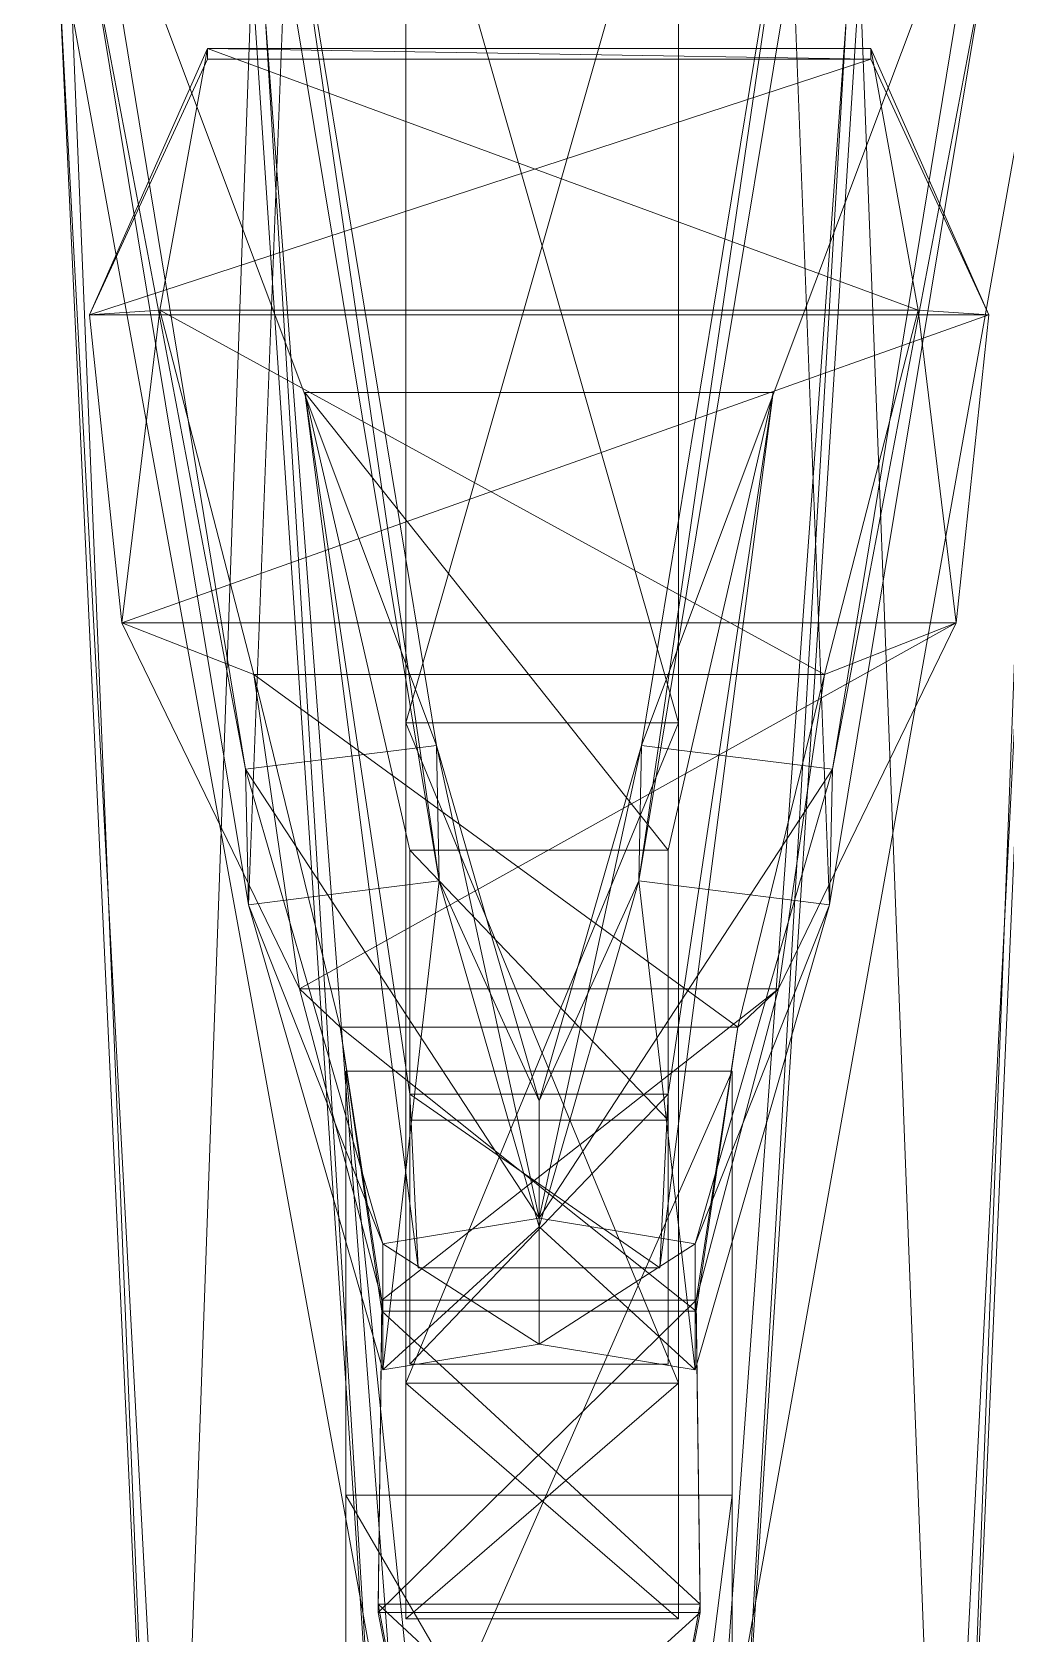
# Model space of a CAD drawing. Header units: millimetres. Extents: x -12003 to 1147, y -4377 to 8802.
# Drawn here: x -7077.3 to -6925.9, y 2793.7 to 3042.7 of the extents above; entities that cross this region are included whole.
import ezdxf

# ---------------------------------------------------------------- set-up
doc = ezdxf.new("R2010")
doc.units = ezdxf.units.MM
doc.layers.add('A-FLOR', color=192, linetype='Continuous', lineweight=18)
doc.layers.add('L-PLNT', color=71, linetype='Continuous', lineweight=9)

# ---------------------------------------------------------------- blocks, each defined once
blk = doc.blocks.new('Enscape AssetDefinition - Bicycle 002 - Enscape AssetDefinition - Bicycle 002-692012-_3D_')
at = {"layer": 'L-PLNT'}
mesh = blk.add_polyface(dxfattribs=at)
corners = [(-38.26, 524.87, 360.53), (-38.26, 155.06, 360.53), (-38.26, 191.68, 520.99)]
mesh.append_faces([[corners[k] for k in face] for face in [(1, 2, 0)]])
mesh = blk.add_polyface(dxfattribs=at)
corners = [(-38.26, 524.87, 360.53), (-38.26, 191.68, 520.99), (-38.26, 294.3, 649.66)]
mesh.append_faces([[corners[k] for k in face] for face in [(1, 2, 0)]])
mesh = blk.add_polyface(dxfattribs=at)
corners = [(-38.26, 524.87, 360.53), (-38.26, 191.68, 200.08), (-38.26, 155.06, 360.53)]
mesh.append_faces([[corners[k] for k in face] for face in [(2, 0, 1)]])
mesh = blk.add_polyface(dxfattribs=at)
corners = [(-38.26, 524.87, 360.53), (-38.26, 294.3, 71.41), (-38.26, 191.68, 200.08)]
mesh.append_faces([[corners[k] for k in face] for face in [(2, 0, 1)]])
mesh = blk.add_polyface(dxfattribs=at)
corners = [(-38.26, 524.87, 360.53), (-38.26, 442.58), (-38.26, 294.3, 71.41)]
mesh.append_faces([[corners[k] for k in face] for face in [(0, 1, 2)]])
mesh = blk.add_polyface(dxfattribs=at)
corners = [(-38.26, 524.87, 360.53), (-38.26, 294.3, 649.66), (-38.26, 442.58, 721.07)]
mesh.append_faces([[corners[k] for k in face] for face in [(0, 1, 2)]])
mesh = blk.add_polyface(dxfattribs=at)
corners = [(4.11, 524.87, 360.53), (4.11, 191.68, 520.99), (4.11, 155.06, 360.53)]
mesh.append_faces([[corners[k] for k in face] for face in [(2, 0, 1)]])
mesh = blk.add_polyface(dxfattribs=at)
corners = [(4.11, 524.87, 360.53), (4.11, 155.06, 360.53), (4.11, 191.68, 200.08)]
mesh.append_faces([[corners[k] for k in face] for face in [(1, 2, 0)]])
mesh = blk.add_polyface(dxfattribs=at)
corners = [(4.11, 524.87, 360.53), (4.11, 191.68, 200.08), (4.11, 294.3, 71.41)]
mesh.append_faces([[corners[k] for k in face] for face in [(1, 2, 0)]])
mesh = blk.add_polyface(dxfattribs=at)
corners = [(4.11, 524.87, 360.53), (4.11, 294.3, 71.41), (4.11, 442.58)]
mesh.append_faces([[corners[k] for k in face] for face in [(0, 1, 2)]])
mesh = blk.add_polyface(dxfattribs=at)
corners = [(4.11, 524.87, 360.53), (4.11, 442.58, 721.07), (4.11, 294.3, 649.66)]
mesh.append_faces([[corners[k] for k in face] for face in [(0, 1, 2)]])
mesh = blk.add_polyface(dxfattribs=at)
corners = [(4.11, 524.87, 360.53), (4.11, 294.3, 649.66), (4.11, 191.68, 520.99)]
mesh.append_faces([[corners[k] for k in face] for face in [(2, 0, 1)]])
mesh = blk.add_polyface(dxfattribs=at)
corners = [(-38.26, 294.3, 71.41), (4.11, 442.58), (4.11, 294.3, 71.41)]
mesh.append_faces([[corners[k] for k in face] for face in [(0, 1, 2)]])
mesh = blk.add_polyface(dxfattribs=at)
corners = [(-38.26, 442.58), (4.11, 442.58), (-38.26, 294.3, 71.41)]
mesh.append_faces([[corners[k] for k in face] for face in [(2, 0, 1)]])
mesh = blk.add_polyface(dxfattribs=at)
corners = [(-38.26, 442.58, 721.07), (4.11, 294.3, 649.66), (4.11, 442.58, 721.07)]
mesh.append_faces([[corners[k] for k in face] for face in [(0, 1, 2)]])
mesh = blk.add_polyface(dxfattribs=at)
corners = [(-38.26, 294.3, 649.66), (4.11, 294.3, 649.66), (-38.26, 442.58, 721.07)]
mesh.append_faces([[corners[k] for k in face] for face in [(0, 1, 2)]])
mesh = blk.add_polyface(dxfattribs=at)
corners = [(-87.35, 434.45, 491.79), (-33.49, 290.82, 654.48), (-57.26, 435.32, 491.58)]
mesh.append_faces([[corners[k] for k in face] for face in [(0, 1, 2)]])
mesh = blk.add_polyface(dxfattribs=at)
corners = [(-87.07, 413.38, 470.34), (-63.13, 287.13, 657.66), (-87.35, 434.45, 491.79)]
mesh.append_faces([[corners[k] for k in face] for face in [(2, 0, 1)]])
mesh = blk.add_polyface(dxfattribs=at)
corners = [(-33.49, 290.82, 654.48), (-87.35, 434.45, 491.79), (-63.13, 287.13, 657.66)]
mesh.append_faces([[corners[k] for k in face] for face in [(1, 2, 0)]])
mesh = blk.add_polyface(dxfattribs=at)
corners = [(-57.26, 435.32, 491.58), (-33.07, 269.75, 633.03), (-56.97, 414.25, 470.13)]
mesh.append_faces([[corners[k] for k in face] for face in [(0, 1, 2)]])
mesh = blk.add_polyface(dxfattribs=at)
corners = [(-33.07, 269.75, 633.03), (-57.26, 435.32, 491.58), (-33.49, 290.82, 654.48)]
mesh.append_faces([[corners[k] for k in face] for face in [(1, 2, 0)]])
mesh = blk.add_polyface(dxfattribs=at)
corners = [(22.16, 435.32, 491.58), (-2.03, 269.75, 633.03), (-1.6, 290.82, 654.48)]
mesh.append_faces([[corners[k] for k in face] for face in [(1, 2, 0)]])
mesh = blk.add_polyface(dxfattribs=at)
corners = [(-2.03, 269.75, 633.03), (22.16, 435.32, 491.58), (21.88, 414.25, 470.13)]
mesh.append_faces([[corners[k] for k in face] for face in [(0, 1, 2)]])
mesh = blk.add_polyface(dxfattribs=at)
corners = [(-1.6, 290.82, 654.48), (52.26, 434.45, 491.79), (22.16, 435.32, 491.58)]
mesh.append_faces([[corners[k] for k in face] for face in [(0, 1, 2)]])
mesh = blk.add_polyface(dxfattribs=at)
corners = [(52.26, 434.45, 491.79), (-1.6, 290.82, 654.48), (28.04, 287.13, 657.66)]
mesh.append_faces([[corners[k] for k in face] for face in [(1, 2, 0)]])
mesh = blk.add_polyface(dxfattribs=at)
corners = [(28.04, 287.13, 657.66), (51.97, 413.38, 470.34), (52.26, 434.45, 491.79)]
mesh.append_faces([[corners[k] for k in face] for face in [(0, 1, 2)]])
mesh = blk.add_polyface(dxfattribs=at)
corners = [(-56.97, 414.25, 470.13), (-62.71, 266.06, 636.21), (-87.07, 413.38, 470.34)]
mesh.append_faces([[corners[k] for k in face] for face in [(2, 0, 1)]])
mesh = blk.add_polyface(dxfattribs=at)
corners = [(-63.13, 287.13, 657.66), (-87.07, 413.38, 470.34), (-62.71, 266.06, 636.21)]
mesh.append_faces([[corners[k] for k in face] for face in [(1, 2, 0)]])
mesh = blk.add_polyface(dxfattribs=at)
corners = [(-62.71, 266.06, 636.21), (-56.97, 414.25, 470.13), (-33.07, 269.75, 633.03)]
mesh.append_faces([[corners[k] for k in face] for face in [(0, 1, 2)]])
mesh = blk.add_polyface(dxfattribs=at)
corners = [(21.88, 414.25, 470.13), (27.61, 266.06, 636.21), (-2.03, 269.75, 633.03)]
mesh.append_faces([[corners[k] for k in face] for face in [(2, 0, 1)]])
mesh = blk.add_polyface(dxfattribs=at)
corners = [(27.61, 266.06, 636.21), (21.88, 414.25, 470.13), (51.97, 413.38, 470.34)]
mesh.append_faces([[corners[k] for k in face] for face in [(1, 2, 0)]])
mesh = blk.add_polyface(dxfattribs=at)
corners = [(51.97, 413.38, 470.34), (28.04, 287.13, 657.66), (27.61, 266.06, 636.21)]
mesh.append_faces([[corners[k] for k in face] for face in [(2, 0, 1)]])
mesh = blk.add_polyface(dxfattribs=at)
corners = [(-77.18, 89.39, 320.28), (-92.16, 411.29, 302.68), (-74.19, 74.52, 256.76)]
mesh.append_faces([[corners[k] for k in face] for face in [(1, 2, 0)]])
mesh = blk.add_polyface(dxfattribs=at)
corners = [(-62.19, 410.92, 300.7), (-74.19, 74.52, 256.76), (-92.16, 411.29, 302.68)]
mesh.append_faces([[corners[k] for k in face] for face in [(2, 0, 1)]])
mesh = blk.add_polyface(dxfattribs=at)
corners = [(-92.16, 411.29, 302.68), (-77.18, 89.39, 320.28), (-90.07, 404.63, 332.19)]
mesh.append_faces([[corners[k] for k in face] for face in [(0, 1, 2)]])
mesh = blk.add_polyface(dxfattribs=at)
corners = [(-74.19, 74.52, 256.76), (-62.19, 410.92, 300.7), (-41.65, 103.1, 250.19)]
mesh.append_faces([[corners[k] for k in face] for face in [(0, 1, 2)]])
mesh = blk.add_polyface(dxfattribs=at)
corners = [(-60.09, 404.26, 330.22), (-41.65, 103.1, 250.19), (-62.19, 410.92, 300.7)]
mesh.append_faces([[corners[k] for k in face] for face in [(2, 0, 1)]])
mesh = blk.add_polyface(dxfattribs=at)
corners = [(12.64, 103.1, 250.19), (30.21, 404.26, 330.22), (32.3, 410.92, 300.7)]
mesh.append_faces([[corners[k] for k in face] for face in [(0, 1, 2)]])
mesh = blk.add_polyface(dxfattribs=at)
corners = [(32.3, 410.92, 300.7), (45.18, 74.52, 256.76), (12.64, 103.1, 250.19)]
mesh.append_faces([[corners[k] for k in face] for face in [(2, 0, 1)]])
mesh = blk.add_polyface(dxfattribs=at)
corners = [(45.18, 74.52, 256.76), (32.3, 410.92, 300.7), (62.28, 411.29, 302.68)]
mesh.append_faces([[corners[k] for k in face] for face in [(1, 2, 0)]])
mesh = blk.add_polyface(dxfattribs=at)
corners = [(62.28, 411.29, 302.68), (48.17, 89.39, 320.28), (45.18, 74.52, 256.76)]
mesh.append_faces([[corners[k] for k in face] for face in [(2, 0, 1)]])
mesh = blk.add_polyface(dxfattribs=at)
corners = [(48.17, 89.39, 320.28), (62.28, 411.29, 302.68), (60.18, 404.63, 332.19)]
mesh.append_faces([[corners[k] for k in face] for face in [(0, 1, 2)]])
mesh = blk.add_polyface(dxfattribs=at)
corners = [(-38.94, 123.01, 322.15), (-90.07, 404.63, 332.19), (-77.18, 89.39, 320.28)]
mesh.append_faces([[corners[k] for k in face] for face in [(1, 2, 0)]])
mesh = blk.add_polyface(dxfattribs=at)
corners = [(-90.07, 404.63, 332.19), (-38.94, 123.01, 322.15), (-60.09, 404.26, 330.22)]
mesh.append_faces([[corners[k] for k in face] for face in [(0, 1, 2)]])
mesh = blk.add_polyface(dxfattribs=at)
corners = [(-41.65, 103.1, 250.19), (-60.09, 404.26, 330.22), (-38.94, 123.01, 322.15)]
mesh.append_faces([[corners[k] for k in face] for face in [(1, 2, 0)]])
mesh = blk.add_polyface(dxfattribs=at)
corners = [(9.93, 123.01, 322.15), (60.18, 404.63, 332.19), (30.21, 404.26, 330.22)]
mesh.append_faces([[corners[k] for k in face] for face in [(0, 1, 2)]])
mesh = blk.add_polyface(dxfattribs=at)
corners = [(60.18, 404.63, 332.19), (9.93, 123.01, 322.15), (48.17, 89.39, 320.28)]
mesh.append_faces([[corners[k] for k in face] for face in [(1, 2, 0)]])
mesh = blk.add_polyface(dxfattribs=at)
corners = [(30.21, 404.26, 330.22), (12.64, 103.1, 250.19), (9.93, 123.01, 322.15)]
mesh.append_faces([[corners[k] for k in face] for face in [(2, 0, 1)]])
mesh = blk.add_polyface(dxfattribs=at)
corners = [(-69.08, 397.46, 958.17), (-69.08, 399.13, 933.92), (-87.41, 357.74, 956.25)]
mesh.append_faces([[corners[k] for k in face] for face in [(2, 0, 1)]])
mesh = blk.add_polyface(dxfattribs=at)
corners = [(-87.41, 357.74, 956.25), (-69.08, 399.13, 933.92), (-76.46, 358.48, 915.33)]
mesh.append_faces([[corners[k] for k in face] for face in [(0, 1, 2)]])
mesh = blk.add_polyface(dxfattribs=at)
corners = [(-69.08, 399.13, 933.92), (41.37, 358.48, 915.33), (-76.46, 358.48, 915.33)]
mesh.append_faces([[corners[k] for k in face] for face in [(2, 0, 1)]])
mesh = blk.add_polyface(dxfattribs=at)
corners = [(-69.08, 399.13, 933.92), (33.99, 399.13, 933.92), (41.37, 358.48, 915.33)]
mesh.append_faces([[corners[k] for k in face] for face in [(0, 1, 2)]])
mesh = blk.add_polyface(dxfattribs=at)
corners = [(-69.08, 399.13, 933.92), (33.99, 397.46, 958.17), (33.99, 399.13, 933.92)]
mesh.append_faces([[corners[k] for k in face] for face in [(0, 1, 2)]])
mesh = blk.add_polyface(dxfattribs=at)
corners = [(-69.08, 397.46, 958.17), (33.99, 397.46, 958.17), (-69.08, 399.13, 933.92)]
mesh.append_faces([[corners[k] for k in face] for face in [(0, 1, 2)]])
mesh = blk.add_polyface(dxfattribs=at)
corners = [(41.37, 358.48, 915.33), (33.99, 399.13, 933.92), (52.32, 357.74, 956.25)]
mesh.append_faces([[corners[k] for k in face] for face in [(1, 2, 0)]])
mesh = blk.add_polyface(dxfattribs=at)
corners = [(52.32, 357.74, 956.25), (33.99, 399.13, 933.92), (33.99, 397.46, 958.17)]
mesh.append_faces([[corners[k] for k in face] for face in [(2, 0, 1)]])
mesh = blk.add_polyface(dxfattribs=at)
corners = [(-87.41, 357.74, 956.25), (52.32, 357.74, 956.25), (33.99, 397.46, 958.17)]
mesh.append_faces([[corners[k] for k in face] for face in [(0, 1, 2)]])
mesh = blk.add_polyface(dxfattribs=at)
corners = [(-87.41, 357.74, 956.25), (33.99, 397.46, 958.17), (-69.08, 397.46, 958.17)]
mesh.append_faces([[corners[k] for k in face] for face in [(0, 1, 2)]])
mesh = blk.add_polyface(dxfattribs=at)
corners = [(-87.41, 357.74, 956.25), (-76.46, 358.48, 915.33), (-82.39, 309.88, 952.01)]
mesh.append_faces([[corners[k] for k in face] for face in [(0, 1, 2)]])
mesh = blk.add_polyface(dxfattribs=at)
corners = [(-82.39, 309.88, 952.01), (52.32, 357.74, 956.25), (-87.41, 357.74, 956.25)]
mesh.append_faces([[corners[k] for k in face] for face in [(2, 0, 1)]])
mesh = blk.add_polyface(dxfattribs=at)
corners = [(-82.39, 309.88, 952.01), (-76.46, 358.48, 915.33), (-61.88, 301.86, 916.2)]
mesh.append_faces([[corners[k] for k in face] for face in [(0, 1, 2)]])
mesh = blk.add_polyface(dxfattribs=at)
corners = [(-82.39, 309.88, 952.01), (47.29, 309.88, 952.01), (52.32, 357.74, 956.25)]
mesh.append_faces([[corners[k] for k in face] for face in [(0, 1, 2)]])
mesh = blk.add_polyface(dxfattribs=at)
corners = [(-76.46, 358.48, 915.33), (41.37, 358.48, 915.33), (26.79, 301.86, 916.2)]
mesh.append_faces([[corners[k] for k in face] for face in [(0, 1, 2)]])
mesh = blk.add_polyface(dxfattribs=at)
corners = [(-76.46, 358.48, 915.33), (26.79, 301.86, 916.2), (-61.88, 301.86, 916.2)]
mesh.append_faces([[corners[k] for k in face] for face in [(0, 1, 2)]])
mesh = blk.add_polyface(dxfattribs=at)
corners = [(41.37, 358.48, 915.33), (47.29, 309.88, 952.01), (26.79, 301.86, 916.2)]
mesh.append_faces([[corners[k] for k in face] for face in [(2, 0, 1)]])
mesh = blk.add_polyface(dxfattribs=at)
corners = [(41.37, 358.48, 915.33), (52.32, 357.74, 956.25), (47.29, 309.88, 952.01)]
mesh.append_faces([[corners[k] for k in face] for face in [(0, 1, 2)]])
mesh = blk.add_polyface(dxfattribs=at)
corners = [(-53.91, 345.66, 930.63), (18.81, 345.66, 930.63), (2.51, 274.54, 859.22)]
mesh.append_faces([[corners[k] for k in face] for face in [(0, 1, 2)]])
mesh = blk.add_polyface(dxfattribs=at)
corners = [(-53.91, 345.66, 930.63), (2.51, 274.54, 859.22), (-37.61, 274.54, 859.22)]
mesh.append_faces([[corners[k] for k in face] for face in [(0, 1, 2)]])
mesh = blk.add_polyface(dxfattribs=at)
corners = [(-36.3, 209.62, 938.68), (-53.91, 345.66, 930.63), (-37.61, 236.62, 872.31)]
mesh.append_faces([[corners[k] for k in face] for face in [(1, 2, 0)]])
mesh = blk.add_polyface(dxfattribs=at)
corners = [(-37.61, 236.62, 872.31), (-53.91, 345.66, 930.63), (-37.61, 274.54, 859.22)]
mesh.append_faces([[corners[k] for k in face] for face in [(1, 2, 0)]])
mesh = blk.add_polyface(dxfattribs=at)
corners = [(2.51, 236.62, 872.31), (18.81, 345.66, 930.63), (1.2, 209.62, 938.68)]
mesh.append_faces([[corners[k] for k in face] for face in [(2, 0, 1)]])
mesh = blk.add_polyface(dxfattribs=at)
corners = [(2.51, 274.54, 859.22), (18.81, 345.66, 930.63), (2.51, 236.62, 872.31)]
mesh.append_faces([[corners[k] for k in face] for face in [(2, 0, 1)]])
mesh = blk.add_polyface(dxfattribs=at)
corners = [(-54.74, 252.97, 954.04), (47.29, 309.88, 952.01), (-82.39, 309.88, 952.01)]
mesh.append_faces([[corners[k] for k in face] for face in [(2, 0, 1)]])
mesh = blk.add_polyface(dxfattribs=at)
corners = [(-82.39, 309.88, 952.01), (-61.88, 301.86, 916.2), (-54.74, 252.97, 954.04)]
mesh.append_faces([[corners[k] for k in face] for face in [(0, 1, 2)]])
mesh = blk.add_polyface(dxfattribs=at)
corners = [(-54.74, 252.97, 954.04), (19.64, 252.97, 954.04), (47.29, 309.88, 952.01)]
mesh.append_faces([[corners[k] for k in face] for face in [(0, 1, 2)]])
mesh = blk.add_polyface(dxfattribs=at)
corners = [(26.79, 301.86, 916.2), (47.29, 309.88, 952.01), (19.64, 252.97, 954.04)]
mesh.append_faces([[corners[k] for k in face] for face in [(2, 0, 1)]])
mesh = blk.add_polyface(dxfattribs=at)
corners = [(-61.88, 301.86, 916.2), (26.79, 301.86, 916.2), (13.36, 247.05, 922.43)]
mesh.append_faces([[corners[k] for k in face] for face in [(0, 1, 2)]])
mesh = blk.add_polyface(dxfattribs=at)
corners = [(-54.74, 252.97, 954.04), (-61.88, 301.86, 916.2), (-48.46, 247.05, 922.43)]
mesh.append_faces([[corners[k] for k in face] for face in [(1, 2, 0)]])
mesh = blk.add_polyface(dxfattribs=at)
corners = [(-61.88, 301.86, 916.2), (13.36, 247.05, 922.43), (-48.46, 247.05, 922.43)]
mesh.append_faces([[corners[k] for k in face] for face in [(0, 1, 2)]])
mesh = blk.add_polyface(dxfattribs=at)
corners = [(26.79, 301.86, 916.2), (19.64, 252.97, 954.04), (13.36, 247.05, 922.43)]
mesh.append_faces([[corners[k] for k in face] for face in [(2, 0, 1)]])
mesh = blk.add_polyface(dxfattribs=at)
corners = [(-38.26, 191.68, 520.99), (4.11, 191.68, 520.99), (-38.26, 294.3, 649.66)]
mesh.append_faces([[corners[k] for k in face] for face in [(2, 0, 1)]])
mesh = blk.add_polyface(dxfattribs=at)
corners = [(-38.26, 191.68, 200.08), (4.11, 294.3, 71.41), (4.11, 191.68, 200.08)]
mesh.append_faces([[corners[k] for k in face] for face in [(0, 1, 2)]])
mesh = blk.add_polyface(dxfattribs=at)
corners = [(-38.26, 294.3, 71.41), (4.11, 294.3, 71.41), (-38.26, 191.68, 200.08)]
mesh.append_faces([[corners[k] for k in face] for face in [(2, 0, 1)]])
mesh = blk.add_polyface(dxfattribs=at)
corners = [(-38.26, 294.3, 649.66), (4.11, 191.68, 520.99), (4.11, 294.3, 649.66)]
mesh.append_faces([[corners[k] for k in face] for face in [(0, 1, 2)]])
mesh = blk.add_polyface(dxfattribs=at)
corners = [(-17.55, 217.36, 717.83), (-33.49, 290.82, 654.48), (-63.13, 287.13, 657.66)]
mesh.append_faces([[corners[k] for k in face] for face in [(2, 0, 1)]])
mesh = blk.add_polyface(dxfattribs=at)
corners = [(-17.55, 235.59, 702.11), (-33.07, 269.75, 633.03), (-33.49, 290.82, 654.48)]
mesh.append_faces([[corners[k] for k in face] for face in [(2, 0, 1)]])
mesh = blk.add_polyface(dxfattribs=at)
corners = [(-17.55, 217.36, 717.83), (-17.55, 235.59, 702.11), (-33.49, 290.82, 654.48)]
mesh.append_faces([[corners[k] for k in face] for face in [(2, 0, 1)]])
mesh = blk.add_polyface(dxfattribs=at)
corners = [(-2.03, 269.75, 633.03), (-17.55, 235.59, 702.11), (-1.6, 290.82, 654.48)]
mesh.append_faces([[corners[k] for k in face] for face in [(1, 2, 0)]])
mesh = blk.add_polyface(dxfattribs=at)
corners = [(-1.6, 290.82, 654.48), (-17.55, 235.59, 702.11), (-17.55, 217.36, 717.83)]
mesh.append_faces([[corners[k] for k in face] for face in [(2, 0, 1)]])
mesh = blk.add_polyface(dxfattribs=at)
corners = [(-1.6, 290.82, 654.48), (-17.55, 217.36, 717.83), (28.04, 287.13, 657.66)]
mesh.append_faces([[corners[k] for k in face] for face in [(1, 2, 0)]])
mesh = blk.add_polyface(dxfattribs=at)
corners = [(-62.71, 266.06, 636.21), (-41.83, 213.34, 721.3), (-63.13, 287.13, 657.66)]
mesh.append_faces([[corners[k] for k in face] for face in [(2, 0, 1)]])
mesh = blk.add_polyface(dxfattribs=at)
corners = [(-17.55, 217.36, 717.83), (-63.13, 287.13, 657.66), (-41.83, 213.34, 721.3)]
mesh.append_faces([[corners[k] for k in face] for face in [(1, 2, 0)]])
mesh = blk.add_polyface(dxfattribs=at)
corners = [(28.04, 287.13, 657.66), (-17.55, 217.36, 717.83), (6.74, 213.34, 721.3)]
mesh.append_faces([[corners[k] for k in face] for face in [(1, 2, 0)]])
mesh = blk.add_polyface(dxfattribs=at)
corners = [(6.74, 213.34, 721.3), (27.61, 266.06, 636.21), (28.04, 287.13, 657.66)]
mesh.append_faces([[corners[k] for k in face] for face in [(0, 1, 2)]])
mesh = blk.add_polyface(dxfattribs=at)
corners = [(-37.61, 274.54, 859.22), (2.51, 274.54, 859.22), (2.51, 232.58, 730.23)]
mesh.append_faces([[corners[k] for k in face] for face in [(0, 1, 2)]])
mesh = blk.add_polyface(dxfattribs=at)
corners = [(-37.61, 236.62, 872.31), (-37.61, 274.54, 859.22), (-37.61, 194.66, 743.33)]
mesh.append_faces([[corners[k] for k in face] for face in [(1, 2, 0)]])
mesh = blk.add_polyface(dxfattribs=at)
corners = [(-37.61, 194.66, 743.33), (-37.61, 274.54, 859.22), (-37.61, 232.58, 730.23)]
mesh.append_faces([[corners[k] for k in face] for face in [(1, 2, 0)]])
mesh = blk.add_polyface(dxfattribs=at)
corners = [(-37.61, 274.54, 859.22), (2.51, 232.58, 730.23), (-37.61, 232.58, 730.23)]
mesh.append_faces([[corners[k] for k in face] for face in [(2, 0, 1)]])
mesh = blk.add_polyface(dxfattribs=at)
corners = [(2.51, 274.54, 859.22), (2.51, 236.62, 872.31), (2.51, 194.66, 743.33)]
mesh.append_faces([[corners[k] for k in face] for face in [(0, 1, 2)]])
mesh = blk.add_polyface(dxfattribs=at)
corners = [(2.51, 274.54, 859.22), (2.51, 194.66, 743.33), (2.51, 232.58, 730.23)]
mesh.append_faces([[corners[k] for k in face] for face in [(0, 1, 2)]])
mesh = blk.add_polyface(dxfattribs=at)
corners = [(-33.07, 269.75, 633.03), (-41.83, 193.75, 698.58), (-62.71, 266.06, 636.21)]
mesh.append_faces([[corners[k] for k in face] for face in [(2, 0, 1)]])
mesh = blk.add_polyface(dxfattribs=at)
corners = [(-17.55, 216, 679.39), (-41.83, 193.75, 698.58), (-33.07, 269.75, 633.03)]
mesh.append_faces([[corners[k] for k in face] for face in [(1, 2, 0)]])
mesh = blk.add_polyface(dxfattribs=at)
corners = [(-17.55, 235.59, 702.11), (-17.55, 216, 679.39), (-33.07, 269.75, 633.03)]
mesh.append_faces([[corners[k] for k in face] for face in [(2, 0, 1)]])
mesh = blk.add_polyface(dxfattribs=at)
corners = [(-2.03, 269.75, 633.03), (6.74, 193.75, 698.58), (-17.55, 216, 679.39)]
mesh.append_faces([[corners[k] for k in face] for face in [(2, 0, 1)]])
mesh = blk.add_polyface(dxfattribs=at)
corners = [(-17.55, 235.59, 702.11), (-2.03, 269.75, 633.03), (-17.55, 216, 679.39)]
mesh.append_faces([[corners[k] for k in face] for face in [(2, 0, 1)]])
mesh = blk.add_polyface(dxfattribs=at)
corners = [(27.61, 266.06, 636.21), (6.74, 193.75, 698.58), (-2.03, 269.75, 633.03)]
mesh.append_faces([[corners[k] for k in face] for face in [(2, 0, 1)]])
mesh = blk.add_polyface(dxfattribs=at)
corners = [(-41.83, 213.34, 721.3), (-62.71, 266.06, 636.21), (-41.83, 193.75, 698.58)]
mesh.append_faces([[corners[k] for k in face] for face in [(1, 2, 0)]])
mesh = blk.add_polyface(dxfattribs=at)
corners = [(27.61, 266.06, 636.21), (6.74, 213.34, 721.3), (6.74, 193.75, 698.58)]
mesh.append_faces([[corners[k] for k in face] for face in [(2, 0, 1)]])
mesh = blk.add_polyface(dxfattribs=at)
corners = [(-41.95, 204.59, 958.7), (19.64, 252.97, 954.04), (-54.74, 252.97, 954.04)]
mesh.append_faces([[corners[k] for k in face] for face in [(2, 0, 1)]])
mesh = blk.add_polyface(dxfattribs=at)
corners = [(-54.74, 252.97, 954.04), (-48.46, 247.05, 922.43), (-41.95, 204.59, 958.7)]
mesh.append_faces([[corners[k] for k in face] for face in [(0, 1, 2)]])
mesh = blk.add_polyface(dxfattribs=at)
corners = [(-41.95, 204.59, 958.7), (6.85, 204.59, 958.7), (19.64, 252.97, 954.04)]
mesh.append_faces([[corners[k] for k in face] for face in [(0, 1, 2)]])
mesh = blk.add_polyface(dxfattribs=at)
corners = [(13.36, 247.05, 922.43), (19.64, 252.97, 954.04), (6.85, 204.59, 958.7)]
mesh.append_faces([[corners[k] for k in face] for face in [(2, 0, 1)]])
mesh = blk.add_polyface(dxfattribs=at)
corners = [(-48.46, 247.05, 922.43), (13.36, 247.05, 922.43), (6.85, 202.91, 929.63)]
mesh.append_faces([[corners[k] for k in face] for face in [(0, 1, 2)]])
mesh = blk.add_polyface(dxfattribs=at)
corners = [(-41.95, 204.59, 958.7), (-48.46, 247.05, 922.43), (-41.95, 202.91, 929.63)]
mesh.append_faces([[corners[k] for k in face] for face in [(1, 2, 0)]])
mesh = blk.add_polyface(dxfattribs=at)
corners = [(-48.46, 247.05, 922.43), (6.85, 202.91, 929.63), (-41.95, 202.91, 929.63)]
mesh.append_faces([[corners[k] for k in face] for face in [(0, 1, 2)]])
mesh = blk.add_polyface(dxfattribs=at)
corners = [(13.36, 247.05, 922.43), (6.85, 204.59, 958.7), (6.85, 202.91, 929.63)]
mesh.append_faces([[corners[k] for k in face] for face in [(1, 2, 0)]])
mesh = blk.add_polyface(dxfattribs=at)
corners = [(-47.55, 174.31, 704.83), (-47.55, -344.28, 911.13), (-47.55, 240.18, 733.08)]
mesh.append_faces([[corners[k] for k in face] for face in [(1, 2, 0)]])
mesh = blk.add_polyface(dxfattribs=at)
corners = [(12.45, -344.28, 911.13), (-47.55, 240.18, 733.08), (-47.55, -344.28, 911.13)]
mesh.append_faces([[corners[k] for k in face] for face in [(2, 0, 1)]])
mesh = blk.add_polyface(dxfattribs=at)
corners = [(-47.55, 240.18, 733.08), (-47.55, 70.89, 367.09), (-47.55, 174.31, 704.83)]
mesh.append_faces([[corners[k] for k in face] for face in [(0, 1, 2)]])
mesh = blk.add_polyface(dxfattribs=at)
corners = [(-47.55, 70.89, 367.09), (-47.55, 240.18, 733.08), (-47.55, 103.3, 284.12)]
mesh.append_faces([[corners[k] for k in face] for face in [(1, 2, 0)]])
mesh = blk.add_polyface(dxfattribs=at)
corners = [(-47.55, 103.3, 284.12), (12.45, 240.18, 733.08), (12.45, 103.3, 284.12)]
mesh.append_faces([[corners[k] for k in face] for face in [(0, 1, 2)]])
mesh = blk.add_polyface(dxfattribs=at)
corners = [(12.45, 240.18, 733.08), (-47.55, 103.3, 284.12), (-47.55, 240.18, 733.08)]
mesh.append_faces([[corners[k] for k in face] for face in [(2, 0, 1)]])
mesh = blk.add_polyface(dxfattribs=at)
corners = [(-47.55, 240.18, 733.08), (12.45, -344.28, 911.13), (12.45, 240.18, 733.08)]
mesh.append_faces([[corners[k] for k in face] for face in [(0, 1, 2)]])
mesh = blk.add_polyface(dxfattribs=at)
corners = [(12.45, 240.18, 733.08), (12.45, -299.39, 846.71), (12.45, 174.31, 704.83)]
mesh.append_faces([[corners[k] for k in face] for face in [(1, 2, 0)]])
mesh = blk.add_polyface(dxfattribs=at)
corners = [(12.45, -299.39, 846.71), (12.45, 240.18, 733.08), (12.45, -344.28, 911.13)]
mesh.append_faces([[corners[k] for k in face] for face in [(2, 0, 1)]])
mesh = blk.add_polyface(dxfattribs=at)
corners = [(12.45, 174.31, 704.83), (12.45, 103.3, 284.12), (12.45, 240.18, 733.08)]
mesh.append_faces([[corners[k] for k in face] for face in [(2, 0, 1)]])
mesh = blk.add_polyface(dxfattribs=at)
corners = [(2.51, 236.62, 872.31), (-37.61, 236.62, 872.31), (-37.61, 194.66, 743.33)]
mesh.append_faces([[corners[k] for k in face] for face in [(2, 0, 1)]])
mesh = blk.add_polyface(dxfattribs=at)
corners = [(1.2, 209.62, 938.68), (-37.61, 236.62, 872.31), (2.51, 236.62, 872.31)]
mesh.append_faces([[corners[k] for k in face] for face in [(1, 2, 0)]])
mesh = blk.add_polyface(dxfattribs=at)
corners = [(2.51, 236.62, 872.31), (-37.61, 194.66, 743.33), (2.51, 194.66, 743.33)]
mesh.append_faces([[corners[k] for k in face] for face in [(1, 2, 0)]])
mesh = blk.add_polyface(dxfattribs=at)
corners = [(1.2, 209.62, 938.68), (-36.3, 209.62, 938.68), (-37.61, 236.62, 872.31)]
mesh.append_faces([[corners[k] for k in face] for face in [(2, 0, 1)]])
mesh = blk.add_polyface(dxfattribs=at)
corners = [(-41.83, 213.34, 721.3), (-17.55, 197.77, 695.12), (-17.55, 217.36, 717.83)]
mesh.append_faces([[corners[k] for k in face] for face in [(0, 1, 2)]])
mesh = blk.add_polyface(dxfattribs=at)
corners = [(-17.55, 197.77, 695.12), (6.74, 213.34, 721.3), (-17.55, 217.36, 717.83)]
mesh.append_faces([[corners[k] for k in face] for face in [(0, 1, 2)]])
mesh = blk.add_polyface(dxfattribs=at)
corners = [(-17.55, 197.77, 695.12), (-41.83, 193.75, 698.58), (-17.55, 216, 679.39)]
mesh.append_faces([[corners[k] for k in face] for face in [(1, 2, 0)]])
mesh = blk.add_polyface(dxfattribs=at)
corners = [(-17.55, 216, 679.39), (6.74, 193.75, 698.58), (-17.55, 197.77, 695.12)]
mesh.append_faces([[corners[k] for k in face] for face in [(2, 0, 1)]])
mesh = blk.add_polyface(dxfattribs=at)
corners = [(-41.83, 213.34, 721.3), (-41.83, 193.75, 698.58), (-17.55, 197.77, 695.12)]
mesh.append_faces([[corners[k] for k in face] for face in [(1, 2, 0)]])
mesh = blk.add_polyface(dxfattribs=at)
corners = [(6.74, 213.34, 721.3), (-17.55, 197.77, 695.12), (6.74, 193.75, 698.58)]
mesh.append_faces([[corners[k] for k in face] for face in [(1, 2, 0)]])
mesh = blk.add_polyface(dxfattribs=at)
corners = [(-42.56, 156.06, 956.56), (7.47, 156.06, 956.56), (6.85, 204.59, 958.7)]
mesh.append_faces([[corners[k] for k in face] for face in [(0, 1, 2)]])
mesh = blk.add_polyface(dxfattribs=at)
corners = [(-42.56, 156.06, 956.56), (6.85, 204.59, 958.7), (-41.95, 204.59, 958.7)]
mesh.append_faces([[corners[k] for k in face] for face in [(0, 1, 2)]])
mesh = blk.add_polyface(dxfattribs=at)
corners = [(-41.95, 204.59, 958.7), (-41.95, 202.91, 929.63), (-42.56, 156.06, 956.56)]
mesh.append_faces([[corners[k] for k in face] for face in [(2, 0, 1)]])
mesh = blk.add_polyface(dxfattribs=at)
corners = [(6.85, 202.91, 929.63), (6.85, 204.59, 958.7), (7.47, 156.06, 956.56)]
mesh.append_faces([[corners[k] for k in face] for face in [(1, 2, 0)]])
mesh = blk.add_polyface(dxfattribs=at)
corners = [(-42.56, 156.06, 956.56), (-41.95, 202.91, 929.63), (-42.56, 157.36, 932.12)]
mesh.append_faces([[corners[k] for k in face] for face in [(0, 1, 2)]])
mesh = blk.add_polyface(dxfattribs=at)
corners = [(-41.95, 202.91, 929.63), (7.47, 157.36, 932.12), (-42.56, 157.36, 932.12)]
mesh.append_faces([[corners[k] for k in face] for face in [(2, 0, 1)]])
mesh = blk.add_polyface(dxfattribs=at)
corners = [(-41.95, 202.91, 929.63), (6.85, 202.91, 929.63), (7.47, 157.36, 932.12)]
mesh.append_faces([[corners[k] for k in face] for face in [(0, 1, 2)]])
mesh = blk.add_polyface(dxfattribs=at)
corners = [(6.85, 202.91, 929.63), (7.47, 156.06, 956.56), (7.47, 157.36, 932.12)]
mesh.append_faces([[corners[k] for k in face] for face in [(0, 1, 2)]])
mesh = blk.add_polyface(dxfattribs=at)
corners = [(-38.26, 155.06, 360.53), (4.11, 155.06, 360.53), (-38.26, 191.68, 520.99)]
mesh.append_faces([[corners[k] for k in face] for face in [(2, 0, 1)]])
mesh = blk.add_polyface(dxfattribs=at)
corners = [(-38.26, 191.68, 520.99), (4.11, 155.06, 360.53), (4.11, 191.68, 520.99)]
mesh.append_faces([[corners[k] for k in face] for face in [(0, 1, 2)]])
mesh = blk.add_polyface(dxfattribs=at)
corners = [(-38.26, 155.06, 360.53), (4.11, 191.68, 200.08), (4.11, 155.06, 360.53)]
mesh.append_faces([[corners[k] for k in face] for face in [(0, 1, 2)]])
mesh = blk.add_polyface(dxfattribs=at)
corners = [(-38.26, 191.68, 200.08), (4.11, 191.68, 200.08), (-38.26, 155.06, 360.53)]
mesh.append_faces([[corners[k] for k in face] for face in [(2, 0, 1)]])
mesh = blk.add_polyface(dxfattribs=at)
corners = [(-47.55, -344.28, 911.13), (-47.55, 174.31, 704.83), (-47.55, -299.39, 846.71)]
mesh.append_faces([[corners[k] for k in face] for face in [(0, 1, 2)]])
mesh = blk.add_polyface(dxfattribs=at)
corners = [(12.45, 174.31, 704.83), (-47.55, -299.39, 846.71), (-47.55, 174.31, 704.83)]
mesh.append_faces([[corners[k] for k in face] for face in [(1, 2, 0)]])
mesh = blk.add_polyface(dxfattribs=at)
corners = [(12.45, 70.89, 367.09), (-47.55, 174.31, 704.83), (-47.55, 70.89, 367.09)]
mesh.append_faces([[corners[k] for k in face] for face in [(1, 2, 0)]])
mesh = blk.add_polyface(dxfattribs=at)
corners = [(-47.55, 174.31, 704.83), (12.45, 70.89, 367.09), (12.45, 174.31, 704.83)]
mesh.append_faces([[corners[k] for k in face] for face in [(0, 1, 2)]])
mesh = blk.add_polyface(dxfattribs=at)
corners = [(-47.55, -299.39, 846.71), (12.45, 174.31, 704.83), (12.45, -299.39, 846.71)]
mesh.append_faces([[corners[k] for k in face] for face in [(0, 1, 2)]])
mesh = blk.add_polyface(dxfattribs=at)
corners = [(12.45, 103.3, 284.12), (12.45, 174.31, 704.83), (12.45, 70.89, 367.09)]
mesh.append_faces([[corners[k] for k in face] for face in [(1, 2, 0)]])
mesh = blk.add_polyface(dxfattribs=at)
corners = [(-42.56, 156.06, 956.56), (-42.56, 157.36, 932.12), (-35.15, 117.33, 937.92)]
mesh.append_faces([[corners[k] for k in face] for face in [(1, 2, 0)]])
mesh = blk.add_polyface(dxfattribs=at)
corners = [(-42.56, 157.36, 932.12), (7.47, 157.36, 932.12), (0.06, 117.67, 927.87)]
mesh.append_faces([[corners[k] for k in face] for face in [(0, 1, 2)]])
mesh = blk.add_polyface(dxfattribs=at)
corners = [(-35.15, 117.33, 937.92), (-42.56, 157.36, 932.12), (-35.15, 117.67, 927.87)]
mesh.append_faces([[corners[k] for k in face] for face in [(1, 2, 0)]])
mesh = blk.add_polyface(dxfattribs=at)
corners = [(-42.56, 157.36, 932.12), (0.06, 117.67, 927.87), (-35.15, 117.67, 927.87)]
mesh.append_faces([[corners[k] for k in face] for face in [(0, 1, 2)]])
mesh = blk.add_polyface(dxfattribs=at)
corners = [(7.47, 157.36, 932.12), (7.47, 156.06, 956.56), (0.06, 117.33, 937.92)]
mesh.append_faces([[corners[k] for k in face] for face in [(2, 0, 1)]])
mesh = blk.add_polyface(dxfattribs=at)
corners = [(7.47, 157.36, 932.12), (0.06, 117.33, 937.92), (0.06, 117.67, 927.87)]
mesh.append_faces([[corners[k] for k in face] for face in [(1, 2, 0)]])
mesh = blk.add_polyface(dxfattribs=at)
corners = [(-35.15, 117.33, 937.92), (7.47, 156.06, 956.56), (-42.56, 156.06, 956.56)]
mesh.append_faces([[corners[k] for k in face] for face in [(2, 0, 1)]])
mesh = blk.add_polyface(dxfattribs=at)
corners = [(-35.15, 117.33, 937.92), (0.06, 117.33, 937.92), (7.47, 156.06, 956.56)]
mesh.append_faces([[corners[k] for k in face] for face in [(0, 1, 2)]])

msp = doc.modelspace()

# ---------------------------------------------------------------- block references
at = {"layer": 'L-PLNT'}
msp.add_blockref('Enscape AssetDefinition - Bicycle 002 - Enscape AssetDefinition - Bicycle 002-692012-_3D_', (-6980.94, 2640.98, 8623), dxfattribs=at)

# ---------------------------------------------------------------- meshes
at = {"layer": 'A-FLOR'}
mesh = msp.add_polyface(dxfattribs=at)
corners = [(-9462.63, -1675.2, 8528.01), (-9462.63, -1063.93, 8528.01), (-8608.59, 8697.8, 8528.01), (-6528.94, 8697.8, 8528.01), (-6528.94, 5497.3, 8528.01), (-4557.58, 5497.3, 8528.01), (-4557.58, 823.8, 8528.01), (842.06, 823.8, 8528.01), (842.06, 6707.43, 8528.01), (-881.44, 6707.43, 8528.01), (-881.44, 8771.8, 8528.01), (942.06, 8771.8, 8528.01), (942.06, -1675.2, 8528.01)]
mesh.append_faces([[corners[k] for k in face] for face in [(6, 4, 5)]], dxfattribs={"vtx0": -1})
mesh.append_faces([[corners[k] for k in face] for face in [(6, 0, 1, 4)]], dxfattribs={"vtx0": -1, "vtx2": -1, "vtx3": -1})
mesh.append_faces([[corners[k] for k in face] for face in [(10, 11, 8, 9)]], dxfattribs={"vtx1": -1})
mesh.append_faces([[corners[k] for k in face] for face in [(12, 0, 6, 7), (7, 8, 11, 12)]], dxfattribs={"vtx1": -1, "vtx3": -1})
mesh.append_faces([[corners[k] for k in face] for face in [(2, 3, 4, 1)]], dxfattribs={"vtx2": -1})
mesh = msp.add_polyface(dxfattribs=at)
corners = [(942.06, 8771.8, 8623), (-881.44, 8771.8, 8623), (-881.44, 6707.43, 8623), (842.06, 6707.43, 8623), (842.06, 823.8, 8623), (-4557.58, 823.8, 8623), (-4557.58, 5497.3, 8623), (-6528.94, 5497.3, 8623), (-6528.94, 8697.8, 8623), (-8608.59, 8697.8, 8623), (-9462.63, -1063.93, 8623), (-9462.63, -1675.2, 8623), (942.06, -1675.2, 8623)]
mesh.append_faces([[corners[k] for k in face] for face in [(3, 0, 1, 2)]], dxfattribs={"vtx0": -1})
mesh.append_faces([[corners[k] for k in face] for face in [(5, 12, 4), (7, 10, 5, 6)]], dxfattribs={"vtx0": -1, "vtx1": -1})
mesh.append_faces([[corners[k] for k in face] for face in [(4, 12, 0, 3)]], dxfattribs={"vtx0": -1, "vtx2": -1})
mesh.append_faces([[corners[k] for k in face] for face in [(5, 10, 11, 12)]], dxfattribs={"vtx0": -1, "vtx3": -1})
mesh.append_faces([[corners[k] for k in face] for face in [(7, 8, 9, 10)]], dxfattribs={"vtx3": -1})

doc.saveas('drawing.dxf')
